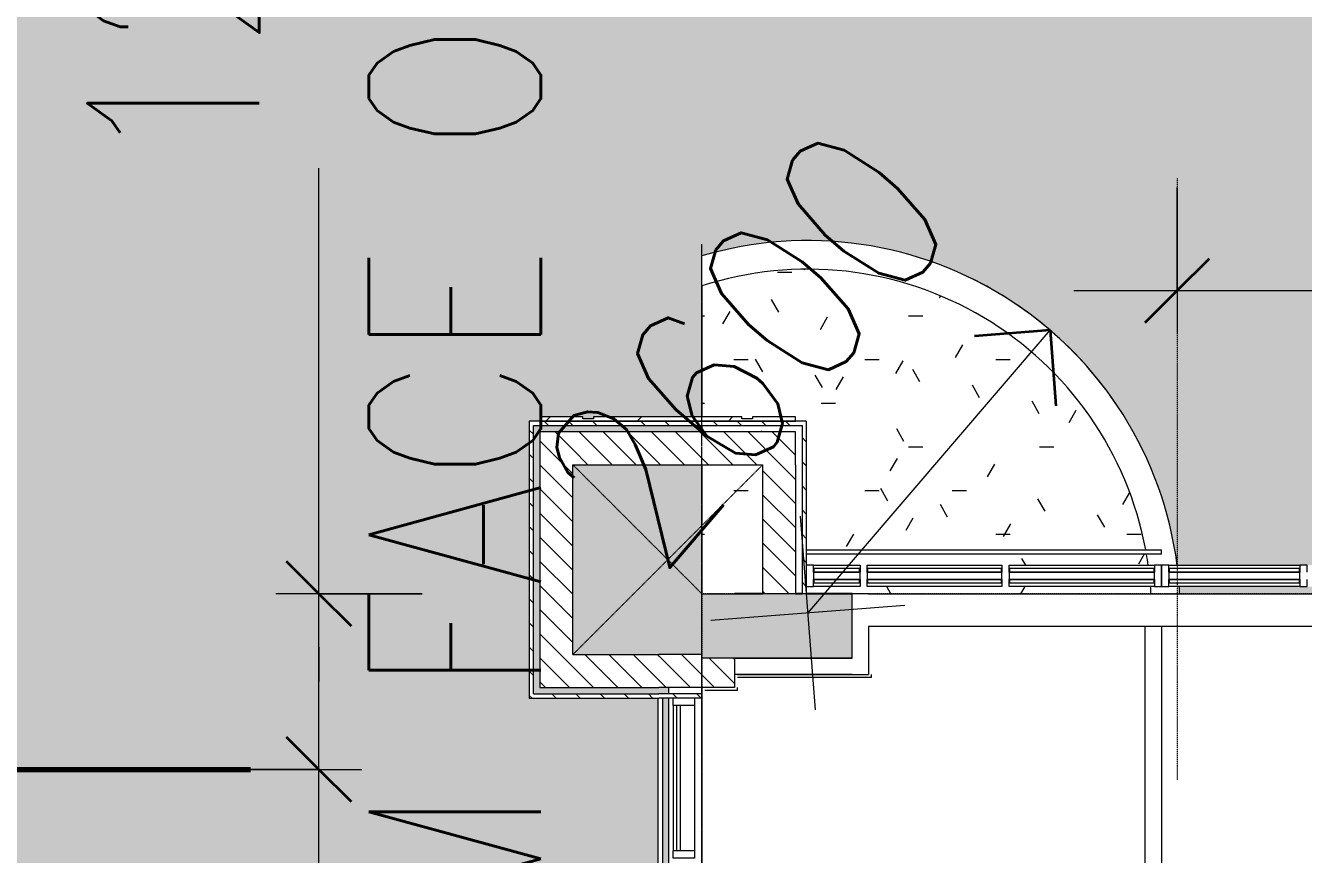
# Model space of a CAD drawing. Header units: millimetres. Extents: x -106145 to 154907, y -84585 to 152038.
# Drawn here: x 84669 to 93589, y 127915 to 133701 of the extents above; entities that cross this region are included whole.
import ezdxf

# ---------------------------------------------------------------- set-up
doc = ezdxf.new("R2010")
doc.units = ezdxf.units.MM
for name, pattern in [('Cut Out Line', [2, 1, -1]), ('Cut Out Line _2_', [2, 1, -1]), ('Hidden', [7.14375, 4.7625, -2.38125])]:
    doc.linetypes.add(name, pattern=pattern)
for name, color, linetype, lineweight in [('A-ANNO-DIMS', 211, 'Continuous', 9), ('A-ANNO-DIMS-300', 211, 'Continuous', 9), ('A-DETL', 90, 'Continuous', 5), ('A-DETL-HDLN', 90, 'Hidden', 5), ('A-DETL-MEDM', 33, 'Continuous', 18), ('A-FLOR', 192, 'Continuous', 5), ('A-FLOR-PATT', 8, 'Continuous', 5), ('A-GLAZ-CURT', 52, 'Continuous', 5), ('A-GLAZ-CWMG', 51, 'Continuous', 5), ('A-WALL', 113, 'Continuous', 5), ('A-WALL-PATT', 111, 'Continuous', 5), ('G-ANNO-TEXT', 231, 'Continuous', 9), ('S-COLS', 52, 'Continuous', 5)]:
    doc.layers.add(name, color=color, linetype=linetype, lineweight=lineweight)
doc.styles.add('RomanS', font='romans__.ttf', dxfattribs={"width": 0.8, "height": 1200})
doc.dimstyles.new('Arrow_-_4_RomanS_1', dxfattribs={"dimscale": 304.8, "dimtxt": 1219.023462, "dimasz": 1.230315, "dimexe": 2.362205, "dimexo": 0, "dimgap": 1.722441, "dimtad": 1, "dimjust": 3, "dimdec": 0, "dimzin": 0, "dimdsep": 46, "dimtxsty": 'RomanS', "dimblk1": 'OPEN30', "dimblk2": 'OPEN30', "dimsah": 1, "dimcen": 0.09, "dimazin": 0, "dimtfac": 1, "dimtdec": 4, "dimtix": 1, "dimtmove": 0, "dimatfit": 2, "dimfxl": 1, "dimtvp": 1, "dimtolj": 1, "dimtzin": 0, "dimarcsym": 2})
doc.dimstyles.new('Diagonal_-_4_mm_RomanS', dxfattribs={"dimscale": 304.8, "dimtxt": 1219.023462, "dimasz": 1.476378, "dimexe": 0.984252, "dimexo": 0.0625, "dimgap": 0.19685, "dimtad": 1, "dimdec": 0, "dimzin": 0, "dimdsep": 46, "dimtxsty": 'RomanS', "dimblk1": 'OBLIQUE', "dimblk2": 'OBLIQUE', "dimsah": 1, "dimcen": 0.09, "dimdle": 2.362205, "dimazin": 0, "dimtfac": 1, "dimtdec": 4, "dimtix": 1, "dimtmove": 0, "dimatfit": 3, "dimfxl": 2.362205, "dimfxlon": 1, "dimtvp": 1, "dimtolj": 1, "dimtzin": 0, "dimarcsym": 2})
doc.dimstyles.new('Diagonal_-_4_mm_RomanS_1', dxfattribs={"dimscale": 304.8, "dimtxt": 1219.023462, "dimasz": 1.476378, "dimexe": 0.984252, "dimexo": 0.0625, "dimgap": 0.19685, "dimtad": 1, "dimdec": 0, "dimzin": 0, "dimdsep": 46, "dimtxsty": 'RomanS', "dimblk1": 'OBLIQUE', "dimblk2": 'OBLIQUE', "dimsah": 1, "dimcen": 0.09, "dimdle": 2.362205, "dimazin": 0, "dimtfac": 1, "dimtdec": 4, "dimtix": 1, "dimtmove": 1, "dimatfit": 3, "dimfxl": 2.362205, "dimfxlon": 1, "dimtvp": 1, "dimtolj": 1, "dimtzin": 0, "dimarcsym": 2})
pattern_1 = [(315, (0, 0), (84.18955, 84.18955), [])]
pattern_2 = [(315, (0, 0), (84.190255, 84.190255), [])]

# ---------------------------------------------------------------- blocks, each defined once
blk = doc.blocks.new('Rectangular Mullion - 50 x 150mm-7612732-Site Plan')
at = {"layer": 'A-GLAZ-CWMG', "color": 53, "lineweight": 18}
for p, q in [((0, 75), (-50, 75)), ((-50, 75), (-50, -75)), ((0, 75), (0, -75)), ((-50, -75), (0, -75))]:
    blk.add_line(p, q, dxfattribs=at)
blk = doc.blocks.new('System Panel - Glazed-13804749-Site Plan')
at = {"layer": 'A-GLAZ-CURT', "color": 133, "lineweight": 9}
for p, q in [((-507.5, 49.5), (507.5, 49.5)), ((-507.5, 24.5), (-507.5, 49.5)), ((507.5, 24.5), (-507.5, 24.5)), ((507.5, 24.5), (507.5, 49.5))]:
    blk.add_line(p, q, dxfattribs=at)
blk = doc.blocks.new('Rectangular Mullion - 50 x 150mm-13804745-Site Plan')
at = {"layer": 'A-GLAZ-CWMG', "color": 253}
for p, q in [((89188.7, 27460.1), (89188.7, 26445.1)), ((89338.7, 27460.1), (89338.7, 26445.1))]:
    blk.add_line(p, q, dxfattribs=at)
blk = doc.blocks.new('Rectangular Mullion - 50 x 150mm-7612729-Site Plan')
at = {"layer": 'A-GLAZ-CWMG', "color": 53, "lineweight": 18}
for p, q in [((25, 75), (-25, 75)), ((-25, 75), (-25, -75)), ((25, 75), (25, -75)), ((-25, -75), (25, -75))]:
    blk.add_line(p, q, dxfattribs=at)
blk = doc.blocks.new('Steelcase V_I_A_ - Panel - Solid - Solid Panel-13829347-Site Plan')
at = {"layer": 'A-GLAZ-CURT', "color": 253}
for p, q in [((162.5, 26), (-162.5, 26)), ((-162.5, 26), (-162.5, -26)), ((159.5, 50), (-159.5, 50)), ((-159.5, 50), (-159.5, 26)), ((-159.5, 26), (159.5, 26)), ((159.5, 26), (159.5, 50)), ((162.5, -26), (162.5, 26)), ((-162.5, -26), (162.5, -26)), ((-159.5, -26), (-159.5, -50)), ((159.5, -26), (-159.5, -26)), ((-159.5, -50), (159.5, -50)), ((159.5, -50), (159.5, -26))]:
    blk.add_line(p, q, dxfattribs=at)
blk = doc.blocks.new('Steelcase V_I_A_ - Panel - Solid - Solid Panel-13804753-Site Plan')
at = {"layer": 'A-GLAZ-CURT', "color": 253}
for p, q in [((507.5, 25.9977), (-507.5, 25.9977)), ((-507.5, 25.9977), (-507.5, -25.9961)), ((504.5028, 50.0007), (-504.5028, 50.0007)), ((-504.5028, 50.0007), (-504.5028, 25.9977)), ((-504.5028, 25.9977), (504.5028, 25.9977)), ((504.5028, 25.9977), (504.5028, 50.0007)), ((507.5, -25.9961), (507.5, 25.9977)), ((-507.5, -25.9961), (507.5, -25.9961)), ((-504.5028, -25.9961), (-504.5028, -49.9991)), ((504.5028, -25.9961), (-504.5028, -25.9961)), ((-504.5028, -49.9991), (504.5028, -49.9991)), ((504.5028, -49.9991), (504.5028, -25.9961))]:
    blk.add_line(p, q, dxfattribs=at)
blk = doc.blocks.new('Rectangular Mullion - 50 x 150mm-V14-Site Plan')
at = {"layer": 'A-GLAZ-CWMG', "color": 53, "lineweight": 18}
for p, q in [((-50, 75), (0, 75)), ((-50, 26), (-50, 75)), ((0, 75), (0, -75)), ((-50, -75), (-50, -26)), ((0, -75), (-50, -75))]:
    blk.add_line(p, q, dxfattribs=at)
blk = doc.blocks.new('Rectangular Mullion - 50 x 150mm-13829334-Site Plan')
at = {"layer": 'A-GLAZ-CWMG', "color": 253}
for p, q in [((90168.7, 129935.1), (90493.7, 129935.1)), ((90493.7, 129935.1), (90493.7, 129886.1)), ((90493.7, 129834.1), (90493.7, 129785.1)), ((90493.7, 129785.1), (90168.7, 129785.1))]:
    blk.add_line(p, q, dxfattribs=at)
blk = doc.blocks.new('Rectangular Mullion - 50 x 150mm-V15-Site Plan')
at = {"layer": 'A-GLAZ-CWMG', "color": 253}
for p, q in [((91533.7, 129886.1), (91533.7, 129935.1)), ((91533.7, 129935.1), (92548.7, 129935.1)), ((91533.7, 129785.1), (91533.7, 129834.1)), ((92548.7, 129785.1), (91533.7, 129785.1))]:
    blk.add_line(p, q, dxfattribs=at)
blk = doc.blocks.new('Rectangular Mullion - 50 x 150mm-V16-Site Plan')
at = {"layer": 'A-GLAZ-CWMG', "color": 53, "lineweight": 18}
for p, q in [((0, 75), (-50, 75)), ((-50, 75), (-50, 26)), ((0, -75), (0, 75)), ((-50, -26), (-50, -75)), ((-50, -75), (0, -75))]:
    blk.add_line(p, q, dxfattribs=at)
blk = doc.blocks.new('Steelcase V_I_A_ - Panel - Solid - Solid Panel-13829485-Site Plan')
at = {"layer": 'A-GLAZ-CURT', "color": 253}
for p, q in [((457.5, 26), (-457.5, 26)), ((-457.5, 26), (-457.5, -26)), ((454.5, 50), (-454.5, 50)), ((-454.5, 50), (-454.5, 26)), ((-454.5, 26), (454.5, 26)), ((454.5, 26), (454.5, 50)), ((457.5, -26), (457.5, 26)), ((-457.5, -26), (457.5, -26)), ((-454.5, -26), (-454.5, -50)), ((454.5, -26), (-454.5, -26)), ((-454.5, -50), (454.5, -50)), ((454.5, -50), (454.5, -26))]:
    blk.add_line(p, q, dxfattribs=at)
blk = doc.blocks.new('Rectangular Mullion - 50 x 150mm-13829478-Site Plan')
at = {"layer": 'A-GLAZ-CWMG', "color": 253}
for p, q in [((92648.7, 129935.1), (93563.7, 129935.1)), ((93563.7, 129785.1), (92648.7, 129785.1))]:
    blk.add_line(p, q, dxfattribs=at)
blk = doc.blocks.new('Rectangular Mullion - 50 x 150mm-V17-Site Plan')
at = {"layer": 'A-GLAZ-CWMG', "color": 53, "lineweight": 18}
for p, q in [((-25, 75), (25, 75)), ((-25, 26), (-25, 75)), ((25, 75), (25, 26)), ((-25, -75), (-25, -26)), ((25, -75), (-25, -75)), ((25, -26), (25, -75))]:
    blk.add_line(p, q, dxfattribs=at)
blk = doc.blocks.new('Walls 10 - Walls 5-13808687-Site Plan')
at = {"layer": 'A-WALL-PATT'}
h = blk.add_hatch(dxfattribs=at)
h.set_pattern_fill('FP_15', color=41, style=0, pattern_type=2)
h.set_pattern_definition([(45, (0, 0), (-169.70563, 169.70563), [])])
h.paths.add_polyline_path([(89618.3, 129284.1), (90439.7, 129284.1), (90438.7, 129285.1), (89618.3, 129285.1)], flags=0)
at = {"layer": 'A-WALL', "color": 253}
for p, q in [((89813.7, 129736.1), (89618.3, 129736.1)), ((89618.3, 129736.1), (89618.3, 129735.1)), ((90088.7, 129736.1), (90043.7, 129736.1)), ((90439.7, 129736.1), (90118.7, 129736.1)), ((90439.7, 129735.1), (90439.7, 129736.1))]:
    blk.add_line(p, q, dxfattribs=at)
at = {"layer": 'A-WALL', "color": 41}
for p, q in [((89618.3, 129735.1), (89813.7, 129735.1)), ((90043.7, 129735.1), (90088.7, 129735.1)), ((90118.7, 129735.1), (90438.7, 129735.1)), ((90439.7, 129735.1), (90438.7, 129735.1))]:
    blk.add_line(p, q, dxfattribs=at)
at = {"layer": 'A-WALL', "color": 61, "lineweight": 18}
for p, q in [((90438.7, 129285.1), (90438.7, 129735.1)), ((90439.7, 129284.1), (90439.7, 129735.1)), ((90438.7, 129285.1), (89618.3, 129285.1)), ((89618.3, 129285.1), (89618.3, 129284.1)), ((89618.3, 129284.1), (90439.7, 129284.1))]:
    blk.add_line(p, q, dxfattribs=at)
blk = doc.blocks.new('Steelcase V_I_A_ - Panel - Solid - Solid Panel-13829536-Site Plan')
at = {"layer": 'A-GLAZ-CURT', "color": 253}
for p, q in [((470, 25.9977), (-470, 25.9977)), ((-470, 25.9977), (-470, -25.9961)), ((467.0028, 50.0007), (-467.0028, 50.0007)), ((-467.0028, 50.0007), (-467.0028, 25.9977)), ((-467.0028, 25.9977), (467.0028, 25.9977)), ((467.0028, 25.9977), (467.0028, 50.0007)), ((470, -25.9961), (470, 25.9977)), ((-470, -25.9961), (470, -25.9961)), ((-467.0028, -25.9961), (-467.0028, -49.9991)), ((467.0028, -25.9961), (-467.0028, -25.9961)), ((-467.0028, -49.9991), (467.0028, -49.9991)), ((467.0028, -49.9991), (467.0028, -25.9961))]:
    blk.add_line(p, q, dxfattribs=at)
blk = doc.blocks.new('Rectangular Mullion - 50 x 150mm-13829531-Site Plan')
at = {"layer": 'A-GLAZ-CWMG', "color": 253}
for p, q in [((90543.7, 129886.1), (90543.7, 129935.1)), ((90543.7, 129935.1), (91483.7, 129935.1)), ((91483.7, 129935.1), (91483.7, 129886.1)), ((90543.7, 129785.1), (90543.7, 129834.1)), ((91483.7, 129834.1), (91483.7, 129785.1)), ((91483.7, 129785.1), (90543.7, 129785.1))]:
    blk.add_line(p, q, dxfattribs=at)
blk = doc.blocks.new('Walls 20 - Walls 20-15178943-Site Plan')
at = {"layer": 'A-WALL-PATT'}
h = blk.add_hatch(dxfattribs=at)
h.set_pattern_fill('FP_14', color=253, style=0, pattern_type=2)
h.set_pattern_definition([(45, (0, 0), (-318.198, 318.198), [])])
h.paths.add_polyline_path([(88258.7, 130940.1), (90043.7, 130940.1), (90043.7, 130970.1), (89743.7, 130970.1), (89743.7, 130955.1), (89668.7, 130955.1), (89668.7, 130970.1), (88633.7, 130970.1), (88633.7, 130955.1), (88558.7, 130955.1), (88558.7, 130970.1), (88258.7, 130970.1)], flags=0)
h.paths.add_polyline_path([(112178.1, 130940.1), (113628.7, 130940.1), (113628.7, 130970.1), (113328.7, 130970.1), (113328.7, 130955.1), (113253.7, 130955.1), (113253.7, 130970.1), (110928.7, 130970.1), (110928.7, 130955.1), (110853.7, 130955.1), (110853.7, 130970.1), (110553.7, 130970.1), (110553.7, 130940.1)], flags=0)
h.paths.add_polyline_path([(122518.7, 130940.1), (122518.7, 130970.1), (122218.7, 130970.1), (122218.7, 130955.1), (122143.7, 130955.1), (122143.7, 130970.1), (121108.7, 130970.1), (121108.7, 130955.1), (121033.7, 130955.1), (121033.7, 130970.1), (120733.7, 130970.1), (120733.7, 130940.1), (121629.8, 130940.1)], flags=0)
h.paths.add_polyline_path([(98820, 130940.1), (98820, 130970.1), (97043.7, 130970.1), (97043.7, 130955.1), (96968.7, 130955.1), (96968.7, 130970.1), (95528.7, 130970.1), (95528.7, 130955.1), (95453.7, 130955.1), (95453.7, 130970.1), (95153.7, 130970.1), (95153.7, 130940.1), (95374.9, 130940.1)], flags=0)
at = {"layer": 'A-WALL', "color": 53, "lineweight": 18}
for p, q in [((88558.7, 130970.1), (88258.7, 130970.1)), ((88258.7, 130970.1), (88258.7, 130940.1)), ((88558.7, 130955.1), (88558.7, 130970.1)), ((88633.7, 130955.1), (88558.7, 130955.1)), ((89668.7, 130970.1), (88633.7, 130970.1)), ((88633.7, 130970.1), (88633.7, 130955.1)), ((89668.7, 130955.1), (89668.7, 130970.1)), ((89743.7, 130955.1), (89668.7, 130955.1)), ((90043.7, 130970.1), (89743.7, 130970.1)), ((89743.7, 130970.1), (89743.7, 130955.1)), ((90043.7, 130940.1), (90043.7, 130970.1)), ((88258.7, 130940.1), (90043.7, 130940.1))]:
    blk.add_line(p, q, dxfattribs=at)
blk = doc.blocks.new('MM-HOSPITAL BLOCK-C_2022_05_03_CENTRAL_rvt-1-Site Plan')
at = {"layer": 'A-WALL-PATT'}
h = blk.add_hatch(dxfattribs=at)
h.set_pattern_fill('FP_12', color=41, style=0, pattern_type=2)
h.set_pattern_definition(pattern_1)
h.paths.add_polyline_path([(88183.7, 130910.1), (90088.7, 130910.1), (90088.7, 130940.1), (88183.7, 130940.1)], flags=0)
h = blk.add_hatch(dxfattribs=at)
h.set_pattern_fill('FP_12', color=41, style=0, pattern_type=2)
h.set_pattern_definition(pattern_1)
h.paths.add_polyline_path([(88183.7, 129035.1), (88213.7, 129035.1), (88213.7, 130910.1), (88183.7, 130910.1), (88183.7, 129913.5)], flags=0)
h = blk.add_hatch(dxfattribs=at)
h.set_pattern_fill('FP_12', color=90, style=0, pattern_type=2)
h.set_pattern_definition(pattern_1)
h.paths.add_polyline_path([(88488.7, 16605.1), (88488.7, 18390.1), (88258.7, 18390.1), (88258.7, 16605.1)], flags=0)
h.paths.add_polyline_path([(88258.7, 25270.1), (88488.7, 25270.1), (88488.7, 26320.1), (88258.7, 26320.1)], flags=0)
h.paths.add_polyline_path([(88488.7, 31770.1), (88488.7, 32820.1), (88258.7, 32820.1), (88258.7, 31770.1)], flags=0)
h.paths.add_polyline_path([(88258.7, 38270.1), (88488.7, 38270.1), (88488.7, 39320.1), (88258.7, 39320.1)], flags=0)
h.paths.add_polyline_path([(88258.7, 44770.1), (88488.7, 44770.1), (88488.7, 45820.1), (88258.7, 45820.1), (88258.7, 45091.2)], flags=0)
h.paths.add_polyline_path([(88488.7, 48995.1), (88488.7, 54012), (88258.7, 54012), (88258.7, 48995.1)], flags=0)
h.paths.add_polyline_path([(88488.7, 55260.1), (88488.7, 56210.1), (88258.7, 56210.1), (88258.7, 55260.1)], flags=0)
h.paths.add_polyline_path([(88258.7, 60935.1), (88488.7, 60935.1), (88488.7, 61985.1), (88258.7, 61985.1)], flags=0)
h.paths.add_polyline_path([(88488.7, 67580.1), (88488.7, 68630.1), (88258.7, 68630.1), (88258.7, 67580.1)], flags=0)
h.paths.add_polyline_path([(88488.7, 74425.1), (88488.7, 76631.1), (88258.7, 76631.1), (88258.7, 74425.1)], flags=0)
h.paths.add_polyline_path([(88258.7, 77531.1), (88488.7, 77531.1), (88488.7, 79730.1), (88258.7, 79730.1), (88258.7, 78282.5)], flags=0)
h.paths.add_polyline_path([(88488.7, 83180.1), (88488.7, 84230.1), (88258.7, 84230.1), (88258.7, 83180.1)], flags=0)
h.paths.add_polyline_path([(88488.7, 92930.1), (88488.7, 93980.1), (88258.7, 93980.1), (88258.7, 92930.1)], flags=0)
h.paths.add_polyline_path([(88258.7, 99190.1), (88488.7, 99190.1), (88488.7, 99655.1), (88258.7, 99655.1), (88258.7, 99488.1)], flags=0)
h.paths.add_polyline_path([(88258.7, 100855.1), (88488.7, 100855.1), (88488.7, 104055.1), (88258.7, 104055.1), (88258.7, 101332.1)], flags=0)
h.paths.add_polyline_path([(88488.7, 109580.1), (88488.7, 110630.1), (88258.7, 110630.1), (88258.7, 109580.1)], flags=0)
h.paths.add_polyline_path([(88258.7, 116080.1), (88488.7, 116080.1), (88488.7, 117130.1), (88258.7, 117130.1)], flags=0)
h.paths.add_polyline_path([(88258.7, 122580.1), (88488.7, 122580.1), (88488.7, 123630.1), (88258.7, 123630.1)], flags=0)
h.paths.add_polyline_path([(88258.7, 129080.1), (88488.7, 129080.1), (88488.7, 130865), (88258.7, 130865), (88258.7, 129913.5)], flags=0)
h = blk.add_hatch(dxfattribs=at)
h.set_pattern_fill('FP_12', color=90, style=0, pattern_type=2)
h.set_pattern_definition(pattern_1)
h.paths.add_polyline_path([(121629.8, 130635), (122288.7, 130635), (122288.7, 130865), (120733.7, 130865), (120733.7, 130635), (120963.7, 130635)], flags=0)
h.paths.add_polyline_path([(112178.1, 130635), (113398.7, 130635), (113398.7, 130865), (110783.7, 130865), (110783.7, 130635)], flags=0)
h.paths.add_polyline_path([(95153.7, 130635), (97113.7, 130635), (97113.7, 130865), (95153.7, 130865)], flags=0)
h.paths.add_polyline_path([(90043.7, 130635), (90043.7, 130865), (88488.7, 130865), (88488.7, 130635), (89813.7, 130635)], flags=0)
h = blk.add_hatch(dxfattribs=at)
h.set_pattern_fill('FP_12', color=41, style=0, pattern_type=2)
h.set_pattern_definition(pattern_1)
h.paths.add_polyline_path([(90088.7, 129735.1), (90118.7, 129735.1), (90118.7, 130940.1), (90088.7, 130940.1), (90088.7, 129913.5)], flags=0)
h = blk.add_hatch(dxfattribs=at)
h.set_pattern_fill('FP_12', color=90, style=0, pattern_type=2)
h.set_pattern_definition(pattern_1)
h.paths.add_polyline_path([(90043.7, 129735.1), (90043.7, 130635), (89813.7, 130635), (89813.7, 129735.1)], flags=0)
h = blk.add_hatch(dxfattribs=at)
h.set_pattern_fill('FP_12', color=90, style=0, pattern_type=2)
h.set_pattern_definition(pattern_1)
h.paths.add_polyline_path([(88488.7, 129080.1), (89088.7, 129080.1), (89088.7, 129310.1), (88488.7, 129310.1)], flags=0)
h = blk.add_hatch(dxfattribs=at)
h.set_pattern_fill('FP_10', color=90, style=0, pattern_type=2)
h.set_pattern_definition(pattern_2)
h.paths.add_polyline_path([(89388.3, 129080.1), (89388.3, 129310.1), (89088.7, 129310.1), (89088.7, 129080.1)], flags=0)
h = blk.add_hatch(dxfattribs=at)
h.set_pattern_fill('FP_10', color=90, style=0, pattern_type=2)
h.set_pattern_definition(pattern_2)
h.paths.add_polyline_path([(89618.3, 129080.1), (89618.3, 129285.1), (89388.7, 129286.2), (89388.3, 129310.1), (89388.7, 129080.1), (89575.9, 129080.1)], flags=0)
h = blk.add_hatch(dxfattribs=at)
h.set_pattern_fill('FP_12', color=41, style=0, pattern_type=2)
h.set_pattern_definition(pattern_1)
h.paths.add_polyline_path([(89073.7, 129005.1), (89088.7, 129005.1), (89088.7, 129035.1), (88183.7, 129035.1), (88183.7, 129005.1)], flags=0)
h = blk.add_hatch(dxfattribs=at)
h.set_pattern_fill('FP_10', color=41, style=0, pattern_type=2)
h.set_pattern_definition(pattern_2)
h.paths.add_polyline_path([(89388.7, 129005.1), (89388.7, 129005.1), (89388.7, 129035.1), (89088.7, 129035.1), (89088.7, 129005.1)], flags=0)
at = {"layer": 'S-COLS'}
blk.add_hatch(color=256, dxfattribs=at).paths.add_polyline_path([(90123.9, 129285.1), (90438.7, 129285.1), (90438.7, 129735.1), (89388.7, 129735), (89388.7, 129285.1), (89618.3, 129285.1)], flags=0)
at = {"layer": 'A-DETL', "color": 41, "linetype": 'Cut Out Line'}
for p, q in [((88488.7, 129310.1), (89813.7, 130635)), ((89388.7, 129735.1), (88488.8, 130635))]:
    blk.add_line(p, q, dxfattribs=at)
at = {"layer": 'A-WALL', "color": 53, "lineweight": 18}
for p, q in [((90088.7, 130940.1), (88183.7, 130940.1)), ((88183.7, 130940.1), (88183.7, 130910.1)), ((88183.7, 130910.1), (88183.7, 129035.1)), ((88213.7, 130910.1), (90088.7, 130910.1)), ((88213.7, 129035.1), (88213.7, 130910.1)), ((88488.7, 130865), (88258.7, 130865)), ((88258.7, 130865), (88258.7, 129080.1)), ((90043.7, 130865), (88488.7, 130865)), ((90043.7, 130635), (90043.7, 130865)), ((90118.7, 130940.1), (90088.7, 130940.1)), ((90088.7, 130910.1), (90088.7, 129735.1)), ((90118.7, 130940.1), (90118.7, 129735.1)), ((88488.7, 129310.1), (88488.7, 130635)), ((88488.7, 130635), (89813.7, 130635)), ((89813.7, 130635), (89813.7, 129735.1)), ((90043.7, 130635), (90043.7, 129735.1)), ((88488.7, 129310.1), (89088.7, 129310.1)), ((89388.3, 129310.1), (89088.7, 129310.1)), ((89388.3, 129310.1), (89388.7, 129310.1)), ((88258.7, 129080.1), (88488.7, 129080.1)), ((88488.7, 129080.1), (89088.7, 129080.1)), ((89388.3, 129080.1), (89088.7, 129080.1)), ((88183.7, 129035.1), (88183.7, 129005.1)), ((88183.7, 129005.1), (89088.7, 129005.1)), ((88213.7, 129035.1), (89088.7, 129035.1)), ((89388.7, 129035.1), (89088.7, 129035.1)), ((89388.7, 129005.1), (89088.7, 129005.1))]:
    blk.add_line(p, q, dxfattribs=at)
at = {"layer": 'A-WALL', "color": 253}
for p, q in [((90118.7, 130040.1), (92598.7, 130040.1)), ((92598.7, 130010.1), (90118.7, 130010.1)), ((92598.7, 130010.1), (92598.7, 130040.1)), ((89158.7, 129035.1), (89158.7, 129080.1)), ((89083.7, 123705.1), (89083.7, 129005.1)), ((89113.7, 129005.1), (89113.7, 123705.1)), ((89158.7, 123705.1), (89158.7, 129005.1))]:
    blk.add_line(p, q, dxfattribs=at)
at = {"layer": 'A-WALL', "color": 61, "lineweight": 18}
for p, q in [((90043.7, 129735.1), (89813.7, 129735.1)), ((90118.7, 129735.1), (90088.7, 129735.1)), ((89618.3, 129285.1), (89618.3, 129080.1)), ((89618.3, 129080.1), (89388.7, 129080.1)), ((89388.7, 129035.1), (89388.7, 129005.1))]:
    blk.add_line(p, q, dxfattribs=at)
at = {"layer": 'A-WALL', "color": 41}
for p, q in [((90553.7, 129735.1), (90439.7, 129735.1)), ((90553.7, 129735.1), (95078.7, 129735.1)), ((95153.7, 129505.1), (90553.7, 129505.1)), ((90553.7, 129505.1), (90553.7, 129170.1)), ((92483.7, 123241.1), (92483.7, 129505.1)), ((92598.7, 129505.1), (92598.7, 123241.1)), ((89388.7, 129285.1), (89388.7, 129310.1)), ((89618.3, 129285.1), (89388.7, 129285.1)), ((90438.7, 129170.1), (89618.3, 129170.1)), ((89639.3, 129170.1), (90553.7, 129170.1)), ((90438.7, 129170.1), (90553.7, 129170.1)), ((90574.7, 129149.1), (90574.7, 129170.1)), ((89388.7, 129080.1), (89388.7, 129035.1)), ((90574.7, 129149.1), (89639.3, 129149.1)), ((89639.3, 129059.1), (89639.3, 129080.1)), ((89388.7, 129005.1), (89388.7, 123705.1)), ((89639.3, 129059.1), (89409.7, 129059.1))]:
    blk.add_line(p, q, dxfattribs=at)
at = {"layer": 'S-COLS', "color": 41}
for p, q in [((89388.7, 129310.1), (89388.7, 129735.1)), ((89388.7, 129735.1), (89618.3, 129735.1)), ((90438.7, 129285.1), (90438.7, 129735.1)), ((89388.7, 129285.1), (89388.7, 129310.1)), ((89618.3, 129285.1), (89388.7, 129285.1)), ((90438.7, 129285.1), (89618.3, 129285.1))]:
    blk.add_line(p, q, dxfattribs=at)
at = {"color": 253, "lineweight": 5}
for name, p in [('Walls 20 - Walls 20-15178943-Site Plan', (0, 0)), ('Rectangular Mullion - 50 x 150mm-13829334-Site Plan', (0, 0)), ('Steelcase V_I_A_ - Panel - Solid - Solid Panel-13829347-Site Plan', (90331.2, 129860.1)), ('Rectangular Mullion - 50 x 150mm-13829531-Site Plan', (0, 0)), ('Steelcase V_I_A_ - Panel - Solid - Solid Panel-13829536-Site Plan', (91013.7, 129860.1)), ('Rectangular Mullion - 50 x 150mm-V15-Site Plan', (0, 0)), ('Steelcase V_I_A_ - Panel - Solid - Solid Panel-13804753-Site Plan', (92041.2, 129860.1)), ('Rectangular Mullion - 50 x 150mm-13829478-Site Plan', (0, 0)), ('Steelcase V_I_A_ - Panel - Solid - Solid Panel-13829485-Site Plan', (93106.2, 129860.1)), ('Walls 10 - Walls 5-13808687-Site Plan', (0, 0)), ('Rectangular Mullion - 50 x 150mm-13804745-Site Plan', (0, 101495))]:
    blk.add_blockref(name, p, dxfattribs=at)
for name, p, rotation in [('Rectangular Mullion - 50 x 150mm-V16-Site Plan', (90118.7, 129860.1), 180), ('Rectangular Mullion - 50 x 150mm-V16-Site Plan', (92598.7, 129860.1), 180), ('System Panel - Glazed-13804749-Site Plan', (89263.7, 128447.6), 89.99999999999964)]:
    blk.add_blockref(name, p, dxfattribs=dict(at, rotation=rotation))
at = {"color": 253, "lineweight": 5, "extrusion": (0, 0, -1)}
for name, p, rotation in [('Rectangular Mullion - 50 x 150mm-V14-Site Plan', (-92598.7, 129860.1), 180), ('Rectangular Mullion - 50 x 150mm-V17-Site Plan', (-93588.7, 129860.1), 180), ('Rectangular Mullion - 50 x 150mm-7612732-Site Plan', (-89263.7, 129005.1), 90.00000000000037), ('Rectangular Mullion - 50 x 150mm-7612729-Site Plan', (-89263.7, 127915.1), 90.00000000000037)]:
    blk.add_blockref(name, p, dxfattribs=dict(at, rotation=rotation))
blk = doc.blocks.new('DIMBLOCK5-Site Plan')
at = {"layer": 'A-ANNO-DIMS-300', "transparency": 16777216}
for p, q in [((86716.1, 127789), (86716.1, 130455.1)), ((87436.1, 129735.1), (86416.1, 129735.1)), ((86716.1, 129735.1), (87436.1, 129735.1)), ((84798.9, 128509), (87016.1, 128509)), ((86716.1, 128509), (84798.9, 128509))]:
    blk.add_line(p, q, dxfattribs=at)
at = {"layer": 'A-ANNO-DIMS-300', "lineweight": 35, "transparency": 16777216}
for p, q in [((86716.1, 129735.1), (86491.1, 129960.1)), ((86716.1, 129735.1), (86941.1, 129510.1)), ((86716.1, 128509), (86491.1, 128734)), ((86716.1, 128509), (86941.1, 128284))]:
    blk.add_line(p, q, dxfattribs=at)
at = {"layer": 'A-ANNO-DIMS-300', "transparency": 16777216}
blk.add_ellipse((86716.1, 132705.6), major_axis=(0, 3583.5), ratio=0.000987, start_param=1.570796, end_param=3.141593, dxfattribs=at)
at = {"layer": 'A-ANNO-DIMS-300', "color": 0, "transparency": 16777216, "char_height": 1200, "attachment_point": 1, "rotation": 90, "line_spacing_factor": 0.983083, "style": 'RomanS'}
for s, insert, width in [('FROM FACE OF COL. T-1', (87065.9, 124880.2), 23122.122), ('1226', (85099.7, 132705.6), 4341.296)]:
    blk.add_mtext(s, dxfattribs=dict(at, insert=insert, width=width))
blk = doc.blocks.new('_Oblique')
at = {"color": 0, "linetype": 'ByBlock', "lineweight": -2}
blk.add_line((-0.5, -0.5), (0.5, 0.5), dxfattribs=at)
blk = doc.blocks.new('DIMBLOCK37-Site Plan')
at = {"layer": 'A-ANNO-DIMS-300', "transparency": 16777216}
for p, q in [((90128.7, 129600.2), (91820.5, 131574.6)), ((90076.6, 130277), (90180.9, 128923.4)), ((90805.6, 129652.4), (89451.9, 129548.1))]:
    blk.add_line(p, q, dxfattribs=at)
at = {"layer": 'A-ANNO-DIMS-300', "lineweight": 35, "transparency": 16777216}
for q in [(91291.7, 131533.8), (91861.3, 131045.8)]:
    blk.add_line((91820.5, 131574.6), q, dxfattribs=at)
at = {"layer": 'A-ANNO-DIMS-300', "transparency": 16777216}
blk.add_arc((90128.7, 129600.2), 2600, 33.54116, 65.27421, dxfattribs=at)
at = {"layer": 'A-ANNO-DIMS-300', "color": 0, "transparency": 16777216, "insert": (88174.2, 130604.9), "char_height": 1200, "width": 4341.296, "attachment_point": 1, "rotation": 49.40768, "line_spacing_factor": 0.983083, "style": 'RomanS'}
blk.add_mtext('2600', dxfattribs=at)
blk = doc.blocks.new('_Open30')
at = {"color": 0, "linetype": 'ByBlock', "lineweight": -2}
for p, q in [((-1, 0.268), (0, 0)), ((0, 0), (-1, -0.268)), ((0, 0), (-1, 0))]:
    blk.add_line(p, q, dxfattribs=at)
blk = doc.blocks.new('DIMBLOCK39-Site Plan')
at = {"layer": 'A-ANNO-DIMS-300', "transparency": 16777216}
for p, q in [((92707.1, 132570.3), (92707.1, 131550.3)), ((92707.1, 131850.3), (92707.1, 132570.3)), ((106929.5, 131130.3), (106929.5, 132150.3)), ((91987.1, 131850.3), (107649.5, 131850.3)), ((106929.5, 131850.3), (106929.5, 131130.3))]:
    blk.add_line(p, q, dxfattribs=at)
at = {"layer": 'A-ANNO-DIMS-300', "lineweight": 35, "transparency": 16777216}
for p, q in [((92707.1, 131850.3), (92932.1, 132075.3)), ((106929.5, 131850.3), (107154.5, 132075.3)), ((92707.1, 131850.3), (92482.1, 131625.3)), ((106929.5, 131850.3), (106704.5, 131625.3))]:
    blk.add_line(p, q, dxfattribs=at)
at = {"layer": 'A-ANNO-DIMS-300', "color": 0, "transparency": 16777216, "insert": (97557.2, 133523.1), "char_height": 1200, "width": 5426.621, "attachment_point": 1, "line_spacing_factor": 0.983083, "style": 'RomanS'}
blk.add_mtext('14222', dxfattribs=at)

msp = doc.modelspace()

# ---------------------------------------------------------------- hatches: boundary and pattern name
at = {"layer": 'A-FLOR-PATT', "true_color": 0xf7f7f8, "transparency": 33554607}
h = msp.add_hatch(color=7, dxfattribs=at)
h.paths.add_polyline_path([(129686.08, 103066.33), (137624.24, 103662.02), (137505.89, 105234.37), (137376.86, 106791.55), (137217.21, 108540.28), (137054.88, 110174.41), (136881.72, 111788.71), (136697.74, 113386.61), (136502.95, 114970.69), (136297.37, 116542.97), (136124.77, 117800.71), (135890.61, 119415.44), (135644.8, 121021.67), (135387.37, 122620.23), (135118.33, 124211.77), (134837.69, 125796.85), (134636.6, 126910.34), (133737.42, 135494.66), (133713.9, 135785.72), (133702.53, 136077.56), (133703.36, 136369.62), (133716.36, 136661.38), (133741.52, 136952.29), (133786.83, 137289.36), (133828.04, 137529.44), (133889.22, 137814.61), (133980.79, 138158.42), (134046.74, 138375.51), (134169.95, 138718.95), (134257.28, 138936.94), (134368.06, 139185.57), (134498.25, 139447.7), (134639.52, 139704.56), (134791.42, 139955.27), (134953.69, 140199.4), (135126.03, 140436.53), (135308.15, 140666.23), (135551.77, 140943.51), (135747.24, 141147.59), (135951.84, 141344.59), (136165.2, 141533.92), (136386.93, 141715.03), (136616.62, 141887.45), (136853.85, 142050.72), (137098.17, 142204.44), (137382.8, 142365.81), (137606.29, 142481.73), (137869.15, 142604.66), (138137.23, 142716.71), (138421.12, 142821.25), (138687.09, 142907.24), (138967.84, 142985.29), (139251.8, 143051.62), (139538.42, 143106.09), (139827.19, 143148.58), (140117.58, 143179), (140409.04, 143197.29), (140701.04, 143203.41), (142107.18, 143203.41), (141478.39, 149203.41), (124780.44, 149201.24), (124190.09, 149197.28), (123277.34, 149178.9), (122364.92, 149148.26), (121453, 149105.38), (120541.73, 149050.26), (119631.28, 148982.91), (118721.82, 148903.34), (117813.51, 148811.57), (116906.51, 148707.61), (116000.99, 148591.49), (115097.11, 148463.22), (114195.04, 148322.83), (113294.93, 148170.34), (112396.95, 148005.77), (111405.94, 147809.05), (110608.02, 147640.56), (109717.39, 147439.98), (108829.54, 147227.45), (107944.62, 147003.03), (107062.79, 146766.74), (106184.22, 146518.64), (105309.05, 146258.77), (104437.46, 145987.16), (103569.58, 145703.89), (102705.59, 145408.98), (101845.64, 145102.51), (100989.87, 144784.51), (100138.46, 144455.06), (99291.54, 144114.2), (98449.28, 143762.01), (97611.82, 143398.54), (96779.31, 143023.86), (95951.91, 142638.04), (95129.77, 142241.14), (94313.02, 141833.24), (93501.83, 141414.42), (92696.33, 140984.74), (91896.68, 140544.29), (91103.01, 140093.14), (80338.75, 133878.39), (83438.75, 128509.03), (80888.75, 127036.79), (81014.92, 127102.75), (81146.18, 127157.92), (81281.58, 127201.92), (81420.2, 127234.43), (81561.05, 127255.23), (81722.37, 127263.77), (81845.49, 127261.19), (81987.09, 127246.31), (82126.95, 127219.63), (82264.08, 127181.34), (82428.85, 127116.97), (82547.1, 127059.11), (82680.23, 126978.65), (82773.47, 126912.94), (82876.27, 126827.89), (82978, 126728.28), (83071.03, 126620.5), (83154.71, 126505.31), (83228.47, 126383.53), (83303.82, 126225.58), (83351.65, 126098.91), (83389.18, 125969.24), (83416.44, 125836.22), (83433.03, 125700.95), (83438.75, 125564.54), (83438.75, 107435.01), (88958.74, 107435.01), (88958.74, 109505.05), (88183.75, 109505.05), (88183.75, 110705.05), (88958.74, 110705.05), (88958.74, 116005.05), (88183.75, 116005.05), (88183.75, 117205.05), (88958.74, 117205.05), (88958.74, 120235), (89083.75, 120235), (89083.75, 122505.05), (88183.75, 122505.05), (88183.75, 123705.05), (89083.75, 123705.05), (89083.75, 129005.05), (88183.75, 129005.05), (88183.75, 130940.05), (88258.75, 130943.5), (88258.75, 130970.05), (88558.75, 130970.05), (88558.75, 130955.05), (88633.75, 130955.05), (88633.75, 130970.05), (89388.75, 130970.05), (89388.75, 132092.69), (89563.67, 132138.07), (89741.33, 132171.2), (89920.85, 132191.9), (90101.38, 132200.08), (90282.05, 132195.7), (90461.97, 132178.78), (90640.28, 132149.41), (90816.12, 132107.72), (90988.64, 132053.91), (91174.14, 131980.16), (91320.41, 131911.06), (91478.05, 131822.7), (91629.17, 131723.6), (91773.04, 131614.25), (91908.97, 131495.16), (92036.3, 131366.92), (92154.42, 131230.15), (92262.75, 131085.5), (92360.77, 130933.68), (92448, 130775.41), (92524.03, 130611.47), (92588.49, 130442.64), (92641.07, 130269.74), (92681.51, 130093.61), (92706.47, 129935.05), (95078.75, 129935.05), (95078.75, 130940.05), (95153.75, 130940.05), (95153.75, 130970.05), (95453.75, 130970.05), (95453.75, 130955.05), (95528.75, 130955.05), (95528.75, 130970.05), (96968.75, 130970.05), (96968.75, 130955.05), (97043.75, 130955.67), (97043.75, 130970.05), (98820, 130970.05), (98820, 130940.05), (97418.75, 130940.05), (97418.75, 129935.05), (98533.75, 129935.05), (98533.75, 129785.05), (97418.75, 129785.05), (97418.75, 129735.05), (106929.47, 129735.05), (106929.21, 130010.05), (106775, 130010.05), (106775, 130040.05), (106929.18, 130040.05), (106927.92, 131391.15), (106933.89, 131530.69), (106952, 131669.18), (106982.12, 131805.55), (107024.02, 131938.79), (107077.38, 132067.86), (107141.78, 132191.78), (107216.76, 132309.62), (107301.72, 132420.47), (107396.02, 132523.49), (107498.95, 132617.89), (107609.73, 132702.96), (107727.49, 132778.04), (107851.36, 132842.56), (107980.38, 132896.04), (108113.57, 132938.06), (108249.92, 132968.31), (108388.39, 132986.55), (108527.92, 132992.65), (121107.39, 132992.65), (121342.58, 132986.5), (121577.12, 132968.06), (121810.38, 132937.4), (122041.71, 132894.58), (122270.5, 132839.73), (122546.45, 132755.2), (122717.91, 132694.58), (122935.31, 132604.66), (123147.72, 132503.51), (123354.56, 132391.39), (123555.25, 132268.62), (123749.25, 132135.53), (123936.03, 131992.48), (124115.07, 131839.86), (124285.9, 131678.09), (124448.04, 131507.62), (124601.04, 131328.91), (124780.44, 131090.31), (124878.02, 130948.73), (125018.02, 130717.49), (125113.8, 130541.72), (125215.41, 130329.53), (125305.8, 130112.32), (125384.71, 129890.69), (125451.93, 129665.23), (125516.28, 129394.59), (127048.02, 122254.73), (127372.31, 120589.09), (127614.47, 119283.55), (127844.65, 117981.61), (128062.85, 116684.32), (128303.94, 115161.8), (128468.5, 114071.85), (128663.09, 112701.23), (128845.6, 111328.95), (129016, 109955.11), (129174.29, 108579.82), (129320.46, 107203.19), (129454.48, 105825.33), (129576.36, 104446.34), (129684.06, 103091.73)], flags=0)
h.paths.add_polyline_path([(88958.74, 109535.05), (88958.74, 109580.05), (88258.75, 109580.05), (88258.75, 110630.05), (88958.74, 110630.05), (88958.74, 110675.05), (88213.75, 110675.05), (88213.75, 109535.05), (88503.96, 109535.05)], flags=0)
h.paths.add_polyline_path([(88488.75, 109810.05), (88958.74, 109810.05), (88958.74, 110400.05), (88488.75, 110400.05)], flags=0)
h.paths.add_polyline_path([(89188.74, 109810.05), (89388.73, 109810.05), (89388.73, 110400.05), (89188.74, 110400.05), (89188.74, 110200.04)], flags=0)
h.paths.add_polyline_path([(88958.74, 116035.05), (88958.74, 116080.05), (88258.75, 116080.05), (88258.75, 117130.05), (88958.74, 117130.05), (88958.74, 117175.05), (88213.75, 117175.05), (88213.75, 116035.05), (88488.75, 116035.05)], flags=0)
h.paths.add_polyline_path([(89388.73, 116310.05), (89388.73, 116900.05), (89188.74, 116900.05), (89188.74, 116310.05)], flags=0)
h.paths.add_polyline_path([(88958.74, 116310.05), (88958.74, 116900.05), (88488.75, 116900.05), (88488.75, 116310.05)], flags=0)
h.paths.add_polyline_path([(89158.75, 120235), (89158.75, 122505.05), (89113.75, 122505.05), (89113.75, 120235)], flags=0)
h.paths.add_polyline_path([(131619.99, 120399.59), (130179.55, 127586.28), (129444.95, 127439.04), (130161.63, 129074.3), (131453.14, 127841.55), (130718.55, 127694.31), (132158.99, 120507.63)], flags=0)
h.paths.add_polyline_path([(89158.75, 122535.05), (89158.75, 122580.05), (88258.75, 122580.05), (88258.75, 123630.05), (89158.75, 123630.05), (89158.75, 123675.05), (88213.75, 123675.05), (88213.75, 122535.05), (89113.75, 122535.05)], flags=0)
h.paths.add_polyline_path([(89388.73, 122810.05), (89388.31, 123400.05), (88488.75, 123400.05), (88488.75, 122810.05), (89158.75, 122810.05)], flags=0)
h.paths.add_polyline_path([(89158.75, 123705.05), (89158.75, 129005.05), (89113.75, 129005.05), (89113.75, 123705.05)], flags=0)
h.paths.add_polyline_path([(88213.75, 129035.05), (89158.75, 129035.05), (89158.75, 129080.05), (88258.75, 129080.05), (88258.75, 130865.03), (89388.75, 130865.03), (89388.75, 130910.05), (88213.75, 130910.05), (88213.75, 129080.05)], flags=0)
h.paths.add_polyline_path([(89388.73, 129286.16), (89388.73, 129735.02), (89388.75, 129735.05), (89388.75, 130635.03), (88488.75, 130635.03), (88488.75, 129310.05), (89388.31, 129310.05)], flags=0)
h.paths.add_polyline_path([(92725.25, 129735.05), (95078.75, 129735.05), (95078.75, 129785.05), (92720.91, 129785.05)], flags=0)
h.paths.add_polyline_path([(95108.75, 129735.05), (95153.75, 129735.05), (95153.75, 130865.03), (97343.75, 130865.03), (97343.75, 129735.05), (97388.75, 129735.05), (97388.75, 130910.05), (95108.75, 130910.05), (95108.75, 129834.06)], flags=0)
h.paths.add_polyline_path([(95383.75, 129735.05), (97113.75, 129735.05), (97113.75, 130635.03), (95383.75, 130635.03), (95383.75, 129881.23)], flags=0)
h.paths.add_polyline_path([(99575.71, 129785.05), (98556.25, 129785.05), (98556.25, 129935.05), (99743.75, 129935.05), (99743.75, 129785.05), (99693.75, 129785.05)], flags=0)
h.paths.add_polyline_path([(99743.75, 130010.05), (99743.75, 130040.05), (105025, 130040.05), (105025, 130010.05), (103776.5, 130010.05)], flags=0)
h.paths.add_polyline_path([(112868.46, 140019.6), (111405.94, 141043.67), (112868.46, 142067.74), (112868.46, 141318.53), (120198.09, 141318.53), (120198.09, 140768.81), (112868.46, 140768.81)], flags=0)
at = {"layer": 'A-FLOR-PATT', "transparency": 33554495}
h = msp.add_hatch(dxfattribs=at)
h.set_pattern_fill('FP_5', color=256, style=0, pattern_type=2)
h.set_pattern_definition([(0, (0, 0), (1219.2, 304.8), [100.584, -813.816, 100.584, -813.816, -4876.8]), (0, (0, 0), (1219.2, 304.8), [-1828.8, 100.584, -1728.216, 100.584, -813.816, -2133.6]), (0, (0, 0), (1219.2, 304.8), [-4572, 100.584, -509.016, 100.584, -1423.416]), (120, (457.2, 152.4), (-873.56454, 903.4582), [100.584, -813.816, 100.584, -813.816, -4876.8]), (120, (457.2, 152.4), (-873.56454, 903.4582), [-1828.8, 100.584, -1728.216, 100.584, -813.816, -2133.6]), (120, (457.2, 152.4), (-873.56454, 903.4582), [-4572, 100.584, -509.016, 100.584, -1423.416]), (240, (609.6, 762), (-345.63546, -1208.2582), [100.584, -813.816, 100.584, -813.816, -4876.8]), (240, (609.6, 762), (-345.63546, -1208.2582), [-1828.8, 100.584, -1728.216, 100.584, -813.816, -2133.6]), (240, (609.6, 762), (-345.63546, -1208.2582), [-4572, 100.584, -509.016, 100.584, -1423.416])])
h.paths.add_polyline_path([(89388.75, 129735.05), (89813.73, 129736.05), (89813.73, 130635.03), (89388.75, 130635.03), (89388.75, 129913.51)], flags=0)
h.paths.add_polyline_path([(90438.75, 129735.05), (92524.96, 129735.05), (92520.38, 129785.05), (91533.73, 129785.05), (91533.73, 129935.05), (92504.35, 129935.05), (92492.12, 130010.05), (90118.73, 130010.05), (90118.73, 129935.05), (90493.73, 129935.05), (90493.73, 129785.05), (90118.73, 129785.05), (90118.73, 129736.05), (90439.75, 129736.05)], flags=0)
h.paths.add_polyline_path([(90043.73, 129736.05), (90088.73, 129736.05), (90088.73, 130910.05), (89388.75, 130910.05), (89388.75, 130865.03), (90043.73, 130865.03), (90043.73, 129770.31)], flags=0)
h.paths.add_polyline_path([(90553.75, 129785.05), (90543.73, 129785.05), (90543.73, 129935.05), (91483.73, 129935.05), (91483.73, 129785.05), (90700.11, 129785.05)], flags=0)
h.paths.add_polyline_path([(90487.66, 130040.05), (92487.22, 130040.05), (92482.41, 130069.56), (92443.62, 130233.75), (92393.4, 130394.81), (92331.98, 130551.94), (92259.68, 130704.36), (92176.85, 130851.34), (92083.9, 130992.13), (91981.28, 131126.04), (91869.52, 131252.41), (91749.15, 131370.62), (91620.77, 131480.08), (91485.03, 131580.25), (91342.58, 131670.64), (91174.14, 131759.84), (91040.42, 131820.33), (90882.2, 131878.89), (90720.26, 131926.19), (90555.4, 131962), (90388.43, 131986.13), (90220.17, 131998.48), (90051.47, 131998.98), (89883.15, 131987.62), (89716.03, 131964.47), (89550.96, 131929.64), (89388.75, 131883.29), (89388.75, 130970.05), (89668.73, 130970.05), (89668.73, 130955.05), (89743.73, 130955.05), (89743.73, 130970.05), (90043.73, 130970.05), (90043.73, 130940.05), (90118.73, 130940.05), (90118.73, 130040.05), (90292.11, 130040.05)], flags=0)

# ---------------------------------------------------------------- linework, layer by layer
at = {"layer": 'A-DETL', "linetype": 'Cut Out Line _2_'}
for p, q in [((92707.1, 132635.05), (92707.1, 128435.05)), ((89388.73, 129735.05), (89388.73, 74076.99)), ((121388.75, 129735.05), (89388.73, 129735.05))]:
    msp.add_line(p, q, dxfattribs=at)
at = {"layer": 'A-DETL-HDLN'}
for p, q in [((89388.75, 129735.05), (89388.75, 132175.21)), ((89388.75, 85735.05), (89388.75, 129735.05))]:
    msp.add_line(p, q, dxfattribs=at)
at = {"layer": 'A-DETL-MEDM', "color": 20, "lineweight": 70}
msp.add_line((81738.75, 128509.03), (86238.75, 128509.03), dxfattribs=at)
at = {"layer": 'A-FLOR'}
for p, q in [((89388.75, 131883.29), (89388.75, 132092.69)), ((89388.75, 131883.29), (89388.75, 130970.05)), ((89388.75, 130910.05), (89388.75, 130865.03)), ((89388.75, 130635.03), (89388.75, 129735.05))]:
    msp.add_line(p, q, dxfattribs=at)
for radius, start, end in [(2600, 7.401158, 106.535853), (2400, 10.563367, 107.958818), (2400, 8.023033, 9.837557), (2400, 3.220505, 4.419413), (2600, 2.972542, 4.078755)]:
    msp.add_arc((90128.75, 129600.22), radius, start, end, dxfattribs=at)
at = {"layer": 'G-ANNO-TEXT', "color": 250}
msp.add_arc((102136, 133100.66), 19215.17, 113.571588, 193.760853, dxfattribs=at)

# ---------------------------------------------------------------- block references
at = {"lineweight": 5}
msp.add_blockref('MM-HOSPITAL BLOCK-C_2022_05_03_CENTRAL_rvt-1-Site Plan', (0, 0), dxfattribs=at)

# ---------------------------------------------------------------- dimensions: what is measured, and where the dimension line sits
at = {"layer": 'A-ANNO-DIMS'}
dim = msp.add_linear_dim(base=(86716.13, 129735.05), p1=(84798.85, 128509.03), p2=(87436.13, 129735.05), angle=90, text='<>\\XFROM FACE OF COL. T-1', dimstyle='Diagonal_-_4_mm_RomanS_1', override={"dimpost": '<>', "dimfxl": 2908.328111}, dxfattribs=at)
dim.commit()
dim.dimension.update_dxf_attribs({"geometry": 'DIMBLOCK5-Site Plan', "text_midpoint": (86699.7, 132705.57), "dimtype": 160, "text_rotation": 90})
dim = msp.add_radius_dim(center=(90128.75, 129600.22), mpoint=(91820.5, 131574.56), dimstyle='Arrow_-_4_RomanS_1', override={"dimpost": '<>'}, dxfattribs=at)
dim.commit()
dim.dimension.update_dxf_attribs({"geometry": 'DIMBLOCK37-Site Plan', "text_midpoint": (89994.15, 131180.61)})
dim = msp.add_linear_dim(base=(106929.47, 131850.25), p1=(92707.1, 132570.25), p2=(106929.47, 131130.25), dimstyle='Diagonal_-_4_mm_RomanS', override={"dimpost": '<>', "dimfxl": 14295.083454}, dxfattribs=at)
dim.commit()
dim.dimension.update_dxf_attribs({"geometry": 'DIMBLOCK39-Site Plan', "text_midpoint": (99818.28, 132515.77)})

doc.saveas('drawing.dxf')
